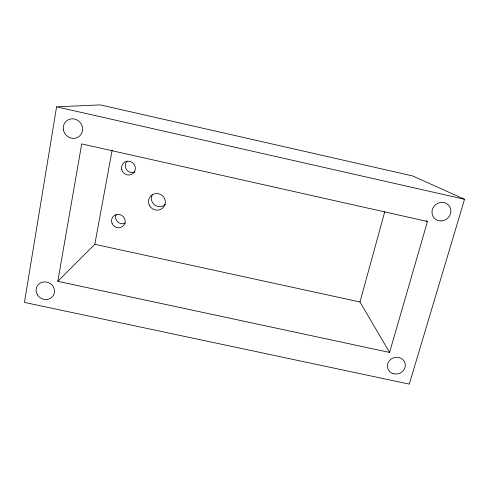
<?xml version="1.0" encoding="UTF-8"?>
<svg xmlns="http://www.w3.org/2000/svg" width="489" height="489" viewBox="0 0 489 489"><rect width="100%" height="100%" fill="white"/><g stroke="black" fill="none" stroke-linecap="round" stroke-linejoin="round"><path stroke-width="0.73" d="M56.59 106.828L24.45 302.41L409.287 384.116L464.55 199.28L412.624 175.936L100.214 104.884L56.59 106.828L464.55 199.28M57.794 281.334L81.712 143.913L427.459 221.493L389.586 352.435L57.794 281.334L94.823 244.317L112.152 150.111M389.586 352.435L359.965 301.982L384.782 211.639M94.823 244.317L359.965 301.982M426.2 220.661L427.459 221.493M134.927 172.049A6.84 6.614 44.5 0 1 127.079 161.126M125.496 223.021A6.699 6.43 32.7 0 1 116.046 214.543M165.416 204.396A8.246 8.026 33.6 0 1 152.568 194.212M37.323 294.678A9.358 8.686 27.8 0 0 53.295 295.558A9.358 8.686 27.8 0 0 45.251 281.884A9.358 8.686 27.8 0 0 37.323 294.678M63.356 129.671A10.012 9.487 50.5 0 0 79.077 136.498A10.012 9.487 50.5 0 0 76.357 119.622A10.012 9.487 50.5 0 0 63.356 129.671M441.879 220.881A9.682 9.065 -37.7 0 0 449.409 206.138A9.682 9.065 -37.7 0 0 433.046 207.892A9.682 9.065 -37.7 0 0 441.879 220.881M393.724 373.792A9.053 8.337 -18.3 0 0 405.106 363.351A9.053 8.337 -18.3 0 0 390.234 359.776A9.053 8.337 -18.3 0 0 393.724 373.792M121.761 169.842A7.066 6.822 43.9 0 0 133.466 173.057A7.066 6.822 43.9 0 0 130.05 161.419A7.066 6.822 43.9 0 0 121.761 169.842M112.152 223.675A6.913 6.626 32.3 0 0 123.943 225.16A6.913 6.626 32.3 0 0 118.968 214.433A6.913 6.626 32.3 0 0 112.152 223.675M149.212 205.062A8.515 8.276 33 0 0 163.766 206.914A8.515 8.276 33 0 0 157.782 193.571A8.515 8.276 33 0 0 149.212 205.062"/></g></svg>
